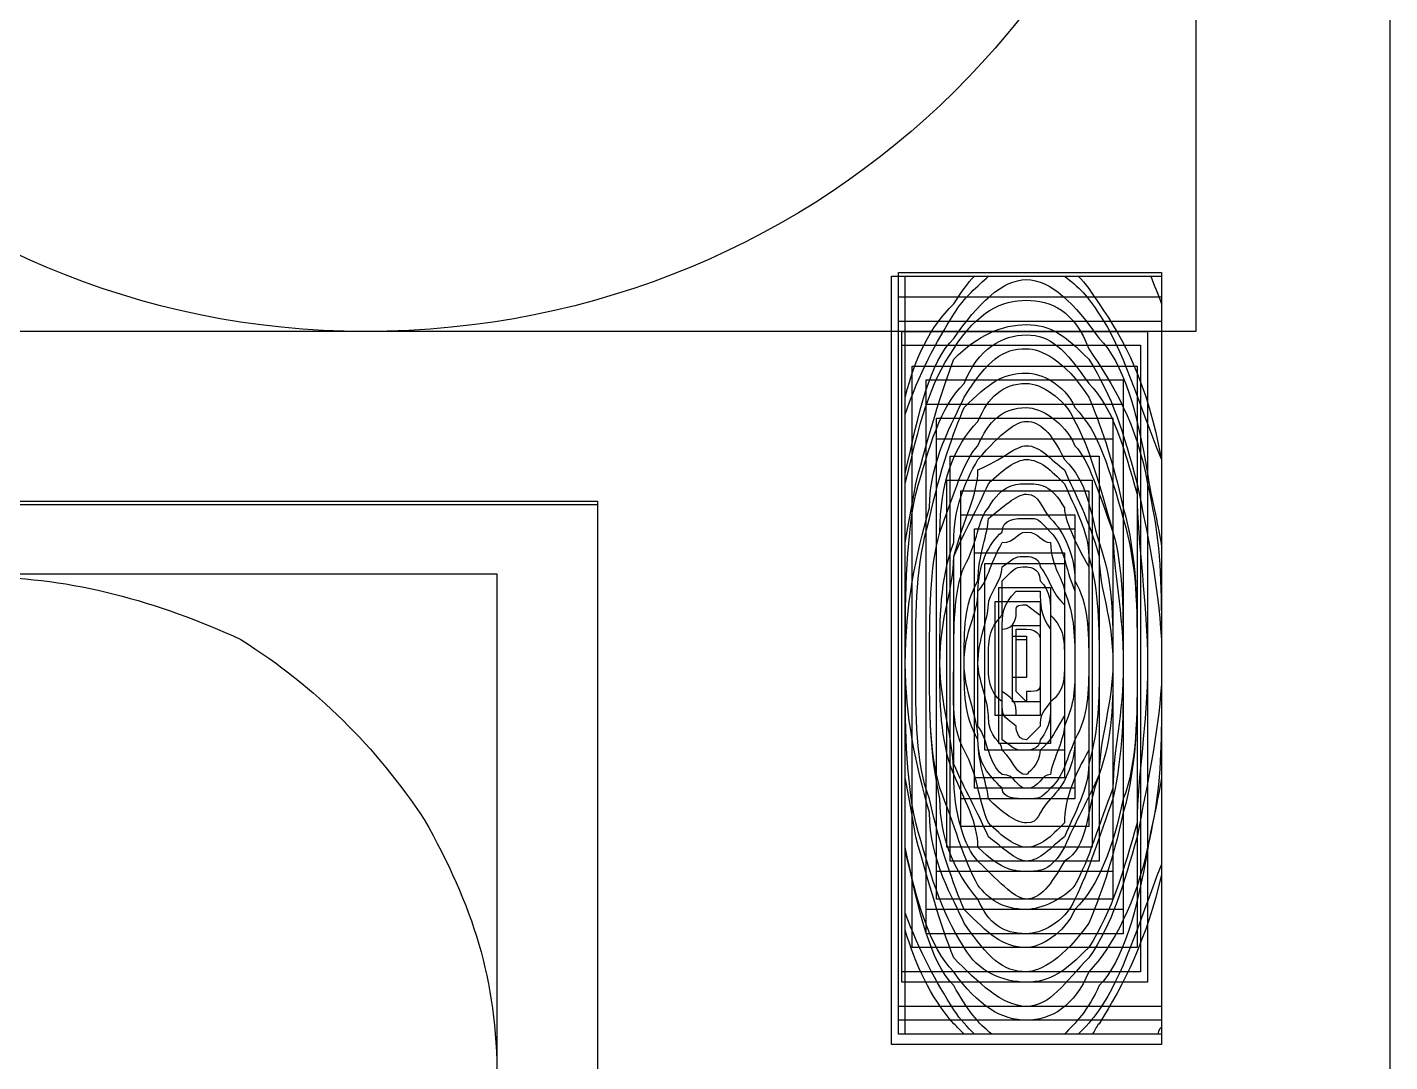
# Model space of a CAD drawing. Extents: x -52 to 498, y 3 to 363.
# Drawn here: x 82.373 to 86.31, y 93.023 to 96.012 of the extents above; entities that cross this region are included whole.
import ezdxf

# ---------------------------------------------------------------- set-up
doc = ezdxf.new("R2010")
doc.units = 0
doc.layers.add('RpiPaveiksliukas', color=7, linetype='CONTINUOUS')
doc.layers.add('RpiSkyles', color=7, linetype='CONTINUOUS')

msp = doc.modelspace()

# ---------------------------------------------------------------- linework, layer by layer
at = {"layer": 'RpiPaveiksliukas', "color": 7}
for points in [[(86.31034, 52.752526), (13.480342, 52.752526), (13.480342, 100.652524), (86.31034, 100.652524)], [(85.75034, 95.132524), (80.96034, 95.132524), (80.96034, 99.872524), (85.75034, 99.872524)], [(85.26034, 95.292524), (85.65034, 95.292524), (85.65034, 93.072525), (84.87034, 93.072525), (84.87034, 95.292524)], [(85.65034, 93.102525), (84.89034, 93.102525), (84.89034, 95.302524), (85.65034, 95.302524)], [(85.65034, 93.102525), (84.89034, 93.102525), (84.89034, 95.302524), (85.65034, 95.302524)], [(85.65034, 93.102525), (84.89034, 93.102525), (84.89034, 95.302524), (85.65034, 95.302524)], [(85.65034, 93.102525), (84.89034, 93.102525), (84.89034, 95.292524), (85.65034, 95.292524)], [(85.65034, 93.142525), (84.89034, 93.142525), (84.89034, 95.232524), (85.65034, 95.232524)], [(85.65034, 93.182525), (84.89034, 93.182525), (84.89034, 95.162524), (85.65034, 95.162524)], [(85.61034, 93.252525), (84.90034, 93.252525), (84.90034, 95.132524), (85.61034, 95.132524)], [(85.59034, 93.282525), (84.90034, 93.282525), (84.90034, 95.092524), (85.59034, 95.092524)], [(85.58034, 93.352525), (84.93034, 93.352525), (84.93034, 95.032525), (85.58034, 95.032525)], [(85.54034, 93.392525), (84.97034, 93.392525), (84.97034, 94.992525), (85.54034, 94.992525)], [(85.54034, 93.462525), (84.97034, 93.462525), (84.97034, 94.922525), (85.54034, 94.922525)], [(85.51034, 93.492525), (85.00034, 93.492525), (85.00034, 94.882525), (85.51034, 94.882525)], [(85.51034, 93.572525), (85.00034, 93.572525), (85.00034, 94.822525), (85.51034, 94.822525)], [(85.47034, 93.602525), (85.04034, 93.602525), (85.04034, 94.772525), (85.47034, 94.772525)], [(85.45034, 93.642525), (85.03034, 93.642525), (85.03034, 94.702525), (85.45034, 94.702525)], [(85.44034, 93.702525), (85.07034, 93.702525), (85.07034, 94.672525), (85.44034, 94.672525)], [(84.02034, 91.392525), (80.51034, 91.392525), (80.51034, 94.642525), (84.02034, 94.642525)], [(82.29034, 94.632525), (84.02034, 94.632525), (84.02034, 91.392525), (80.52034, 91.392525), (80.52034, 94.632525)], [(82.29034, 94.632525), (84.02034, 94.632525), (84.02034, 91.392525), (80.52034, 91.392525), (80.52034, 94.632525)], [(85.40034, 93.782525), (85.07034, 93.782525), (85.07034, 94.602525), (85.40034, 94.602525)], [(85.40034, 93.812525), (85.11034, 93.812525), (85.11034, 94.562525), (85.40034, 94.562525)], [(85.37034, 93.842525), (85.11034, 93.842525), (85.11034, 94.492525), (85.37034, 94.492525)], [(85.37034, 93.922525), (85.14034, 93.922525), (85.14034, 94.462525), (85.37034, 94.462525)], [(83.73034, 91.532525), (80.75034, 91.532525), (80.75034, 94.432525), (83.73034, 94.432525)], [(85.33034, 93.942525), (85.18034, 93.942525), (85.18034, 94.392525), (85.33034, 94.392525)], [(85.30034, 94.022525), (85.17034, 94.022525), (85.17034, 94.352525), (85.30034, 94.352525)], [(85.30034, 94.062525), (85.22034, 94.062525), (85.22034, 94.282525), (85.30034, 94.282525)], [(85.26034, 94.132525), (85.22034, 94.132525), (85.22034, 94.252525), (85.26034, 94.252525)], [(84.91034, 94.172525)], [(84.91034, 94.172525)], [(84.94034, 94.172525)], [(84.98034, 94.172525)], [(84.98034, 94.172525)], [(85.01034, 94.172525)], [(85.01034, 94.172525)], [(85.05034, 94.172525)], [(85.05034, 94.172525)], [(85.08034, 94.172525)], [(85.08034, 94.172525)], [(85.12034, 94.172525)], [(85.12034, 94.172525)], [(85.15034, 94.172525)], [(85.19034, 94.172525)], [(85.19034, 94.172525)]]:
    msp.add_lwpolyline(points, close=True, dxfattribs=at)
for points in [[(86.31034, 98.382524), (86.31034, 55.812526)], [(84.91034, 93.102525), (84.91034, 95.292524), (85.62034, 95.292524)], [(85.11034, 95.292524), (85.41034, 95.292524)], [(85.15034, 95.292524), (85.37034, 95.292524)], [(85.65034, 95.212524), (85.65034, 93.122525)], [(84.91034, 93.402525), (84.91034, 94.942525)], [(84.91034, 93.452525), (84.91034, 94.892525)], [(85.65034, 94.762525), (85.65034, 93.562525)], [(85.65034, 94.762525), (85.65034, 93.592525)], [(84.91034, 93.642525), (84.91034, 94.712525)], [(84.91034, 94.682525), (84.91034, 94.692525)], [(84.91034, 93.642525), (84.91034, 93.652525), (84.91034, 94.682525)], [(84.91034, 93.842525), (84.91034, 94.522525)], [(85.65034, 94.512525), (85.65034, 93.842525)], [(85.23034, 94.382525), (85.26034, 94.382525), (85.30034, 94.382525)], [(85.26034, 94.342525), (85.30034, 94.312525), (85.30034, 94.272525)], [(85.65034, 94.312525), (85.65034, 94.002525)], [(85.23034, 94.242525), (85.23034, 94.272525), (85.26034, 94.272525)], [(85.23034, 94.202525), (85.23034, 94.242525)], [(85.26034, 94.242525), (85.26034, 94.202525), (85.26034, 94.172525)], [(85.65034, 94.242525), (85.65034, 94.112525)], [(85.26034, 94.092525), (85.26034, 94.062525), (85.23034, 94.092525), (85.23034, 94.132525), (85.23034, 94.172525)], [(85.26034, 94.132525), (85.23034, 94.132525), (85.23034, 94.172525)], [(85.30034, 94.172525), (85.30034, 94.132525)], [(85.30034, 93.992525), (85.26034, 93.952525)], [(85.64034, 93.102525), (84.91034, 93.102525)], [(85.45034, 93.102525), (85.08034, 93.102525)], [(85.41034, 93.102525), (85.11034, 93.102525)], [(85.37034, 93.102525), (85.16034, 93.102525)]]:
    msp.add_lwpolyline(points, dxfattribs=at)
for points in [[(86.31034, 98.382524), (86.31034, 96.902524), (86.31034, 57.682525), (86.31034, 55.812526)], [(83.35034, 95.132524), (82.04034, 95.132524), (80.98034, 96.192524), (80.98034, 97.502524)], [(83.35034, 95.132524), (82.04034, 95.132524), (80.98034, 96.192524), (80.98034, 97.502524)], [(85.75034, 97.502524), (85.75034, 96.192524), (84.69034, 95.132524), (83.35034, 95.132524)], [(85.75034, 97.502524), (85.75034, 96.192524), (84.69034, 95.132524), (83.35034, 95.132524)], [(85.05034, 95.212524), (85.07034, 95.242524), (85.09034, 95.272524), (85.11034, 95.292524)], [(85.05034, 95.182524), (85.08034, 95.232524), (85.12034, 95.262524), (85.15034, 95.292524)], [(85.37034, 95.292524), (85.41034, 95.262524), (85.44034, 95.232524), (85.47034, 95.182524)], [(85.41034, 95.292524), (85.43034, 95.272524), (85.45034, 95.242524), (85.47034, 95.212524)], [(85.62034, 95.292524), (85.63034, 95.262524), (85.64034, 95.242524), (85.65034, 95.212524)], [(85.05034, 95.112524), (85.12034, 95.212524), (85.19034, 95.282524), (85.26034, 95.282524)], [(85.26034, 95.282524), (85.33034, 95.282524), (85.40034, 95.212524), (85.47034, 95.112524)], [(84.91034, 94.942525), (84.94034, 95.062525), (84.98034, 95.142524), (85.05034, 95.212524)], [(85.05034, 95.082524), (85.12034, 95.192524), (85.19034, 95.222524), (85.26034, 95.222524)], [(85.26034, 95.222524), (85.33034, 95.222524), (85.40034, 95.192524), (85.44034, 95.082524)], [(85.47034, 95.212524), (85.54034, 95.112524), (85.61034, 94.982525), (85.65034, 94.762525)], [(84.91034, 94.892525), (84.95034, 95.012525), (85.00034, 95.102524), (85.05034, 95.182524)], [(85.47034, 95.182524), (85.54034, 95.082524), (85.58034, 94.932525), (85.65034, 94.762525)], [(85.05034, 95.052525), (85.12034, 95.122524), (85.19034, 95.152524), (85.26034, 95.152524)], [(85.26034, 95.152524), (85.33034, 95.152524), (85.37034, 95.122524), (85.44034, 95.052525)], [(84.91034, 94.722525), (84.95034, 94.902525), (84.98034, 95.042525), (85.05034, 95.112524)], [(85.08034, 94.982525), (85.12034, 95.082524), (85.19034, 95.122524), (85.26034, 95.122524)], [(85.26034, 95.122524), (85.33034, 95.122524), (85.37034, 95.082524), (85.44034, 94.982525)], [(85.47034, 95.112524), (85.54034, 95.042525), (85.58034, 94.902525), (85.61034, 94.722525)], [(84.91034, 94.692525), (84.95034, 94.862525), (84.98034, 94.982525), (85.05034, 95.082524)], [(84.94034, 94.692525), (84.98034, 94.842525), (85.01034, 94.942525), (85.05034, 95.052525)], [(85.08034, 94.942525), (85.15034, 95.052525), (85.19034, 95.082524), (85.26034, 95.082524)], [(85.26034, 95.082524), (85.30034, 95.082524), (85.37034, 95.052525), (85.44034, 94.942525)], [(85.44034, 95.082524), (85.51034, 94.982525), (85.58034, 94.862525), (85.61034, 94.692525)], [(85.44034, 95.052525), (85.51034, 94.942525), (85.54034, 94.842525), (85.58034, 94.692525)], [(85.08034, 94.912525), (85.15034, 94.982525), (85.19034, 95.012525), (85.26034, 95.012525)], [(85.26034, 95.012525), (85.30034, 95.012525), (85.37034, 94.982525), (85.40034, 94.912525)], [(84.94034, 94.662525), (84.98034, 94.802525), (85.01034, 94.912525), (85.08034, 94.982525)], [(85.12034, 94.872525), (85.15034, 94.942525), (85.19034, 94.982525), (85.26034, 94.982525)], [(85.26034, 94.982525), (85.30034, 94.982525), (85.37034, 94.942525), (85.40034, 94.872525)], [(85.44034, 94.982525), (85.51034, 94.912525), (85.54034, 94.802525), (85.58034, 94.662525)], [(84.98034, 94.622525), (84.98034, 94.762525), (85.05034, 94.872525), (85.08034, 94.942525)], [(85.44034, 94.942525), (85.47034, 94.872525), (85.51034, 94.762525), (85.54034, 94.622525)], [(84.98034, 94.592525), (85.01034, 94.732525), (85.05034, 94.842525), (85.08034, 94.912525)], [(85.12034, 94.802525), (85.15034, 94.872525), (85.19034, 94.912525), (85.26034, 94.912525)], [(85.26034, 94.912525), (85.30034, 94.912525), (85.37034, 94.872525), (85.40034, 94.802525)], [(85.40034, 94.912525), (85.47034, 94.842525), (85.50034, 94.732525), (85.54034, 94.592525)], [(85.01034, 94.552525), (85.01034, 94.692525), (85.05034, 94.802525), (85.12034, 94.872525)], [(85.12034, 94.762525), (85.19034, 94.842525), (85.23034, 94.872525), (85.26034, 94.872525)], [(85.26034, 94.872525), (85.30034, 94.872525), (85.33034, 94.842525), (85.37034, 94.762525)], [(85.40034, 94.872525), (85.44034, 94.802525), (85.47034, 94.692525), (85.51034, 94.552525)], [(85.01034, 94.552525), (85.05034, 94.662525), (85.08034, 94.762525), (85.12034, 94.802525)], [(85.12034, 94.732525), (85.19034, 94.762525), (85.23034, 94.802525), (85.26034, 94.802525)], [(85.26034, 94.802525), (85.30034, 94.802525), (85.33034, 94.762525), (85.37034, 94.732525)], [(85.40034, 94.802525), (85.44034, 94.762525), (85.47034, 94.662525), (85.51034, 94.552525)], [(85.05034, 94.522525), (85.05034, 94.622525), (85.08034, 94.692525), (85.12034, 94.762525)], [(85.15034, 94.692525), (85.19034, 94.732525), (85.23034, 94.762525), (85.26034, 94.762525)], [(85.26034, 94.762525), (85.30034, 94.762525), (85.33034, 94.732525), (85.37034, 94.692525)], [(85.37034, 94.762525), (85.44034, 94.692525), (85.44034, 94.622525), (85.47034, 94.522525)], [(84.91034, 94.712525), (84.91034, 94.722525), (84.91034, 94.722525), (84.91034, 94.722525)], [(85.05034, 94.482525), (85.08034, 94.592525), (85.12034, 94.662525), (85.12034, 94.732525)], [(85.37034, 94.732525), (85.40034, 94.662525), (85.44034, 94.592525), (85.47034, 94.482525)], [(85.61034, 94.722525), (85.62034, 94.652525), (85.64034, 94.582525), (85.65034, 94.512525)], [(84.91034, 94.522525), (84.92034, 94.582525), (84.93034, 94.632525), (84.94034, 94.692525)], [(84.91034, 94.172525), (84.91034, 94.342525), (84.91034, 94.522525), (84.94034, 94.662525)], [(85.05034, 94.482525), (85.08034, 94.552525), (85.12034, 94.622525), (85.15034, 94.692525)], [(85.15034, 94.622525), (85.19034, 94.692525), (85.23034, 94.692525), (85.26034, 94.692525)], [(85.15034, 94.592525), (85.19034, 94.622525), (85.23034, 94.662525), (85.26034, 94.662525)], [(85.26034, 94.692525), (85.30034, 94.692525), (85.33034, 94.692525), (85.37034, 94.622525)], [(85.26034, 94.662525), (85.30034, 94.662525), (85.30034, 94.622525), (85.33034, 94.592525)], [(85.37034, 94.692525), (85.40034, 94.622525), (85.44034, 94.552525), (85.44034, 94.482525)], [(85.58034, 94.692525), (85.61034, 94.542525), (85.64034, 94.412525), (85.65034, 94.242525)], [(85.58034, 94.662525), (85.58034, 94.522525), (85.61034, 94.342525), (85.61034, 94.172525)], [(85.61034, 94.692525), (85.64034, 94.562525), (85.65034, 94.452525), (85.65034, 94.312525)], [(84.91034, 94.172525), (84.91034, 94.342525), (84.94034, 94.482525), (84.98034, 94.622525)], [(85.08034, 94.452525), (85.12034, 94.522525), (85.12034, 94.592525), (85.15034, 94.622525)], [(85.37034, 94.622525), (85.37034, 94.592525), (85.40034, 94.522525), (85.44034, 94.452525)], [(85.54034, 94.622525), (85.58034, 94.482525), (85.58034, 94.342525), (85.58034, 94.172525)], [(84.94034, 94.172525), (84.94034, 94.342525), (84.94034, 94.452525), (84.98034, 94.592525)], [(85.12034, 94.412525), (85.12034, 94.482525), (85.15034, 94.552525), (85.15034, 94.592525)], [(85.19034, 94.552525), (85.19034, 94.592525), (85.23034, 94.592525), (85.26034, 94.592525)], [(85.26034, 94.592525), (85.30034, 94.592525), (85.29034, 94.592525), (85.33034, 94.552525)], [(85.33034, 94.592525), (85.37034, 94.552525), (85.40034, 94.482525), (85.40034, 94.412525)], [(85.54034, 94.592525), (85.58034, 94.452525), (85.58034, 94.342525), (85.58034, 94.172525)], [(84.98034, 94.172525), (84.98034, 94.312525), (84.98034, 94.452525), (85.01034, 94.552525)], [(84.98034, 94.172525), (84.98034, 94.312525), (84.98034, 94.452525), (85.01034, 94.552525)], [(85.12034, 94.382525), (85.12034, 94.452525), (85.15034, 94.522525), (85.19034, 94.552525)], [(85.19034, 94.522525), (85.23034, 94.522525), (85.23034, 94.552525), (85.26034, 94.552525)], [(85.26034, 94.552525), (85.30034, 94.552525), (85.30034, 94.522525), (85.33034, 94.522525)], [(85.33034, 94.552525), (85.37034, 94.512525), (85.37034, 94.452525), (85.40034, 94.382525)], [(85.51034, 94.552525), (85.54034, 94.452525), (85.54034, 94.312525), (85.54034, 94.172525)], [(85.51034, 94.552525), (85.51034, 94.452525), (85.54034, 94.312525), (85.54034, 94.172525)], [(85.01034, 94.172525), (85.01034, 94.312525), (85.01034, 94.412525), (85.05034, 94.522525)], [(85.12034, 94.382525), (85.15034, 94.412525), (85.15034, 94.452525), (85.19034, 94.522525)], [(85.33034, 94.522525), (85.33034, 94.452525), (85.37034, 94.412525), (85.37034, 94.382525)], [(85.47034, 94.522525), (85.51034, 94.412525), (85.51034, 94.312525), (85.51034, 94.172525)], [(85.01034, 94.172525), (85.01034, 94.312525), (85.05034, 94.382525), (85.05034, 94.482525)], [(85.05034, 94.172525), (85.05034, 94.272525), (85.05034, 94.382525), (85.05034, 94.482525)], [(85.19034, 94.452525), (85.23034, 94.482525), (85.23034, 94.482525), (85.26034, 94.482525)], [(85.26034, 94.482525), (85.26034, 94.482525), (85.30034, 94.482525), (85.30034, 94.452525)], [(85.44034, 94.482525), (85.47034, 94.382525), (85.47034, 94.272525), (85.47034, 94.172525)], [(85.47034, 94.482525), (85.47034, 94.382525), (85.51034, 94.312525), (85.51034, 94.172525)], [(82.25034, 94.422525), (82.50034, 94.422525), (82.75034, 94.352525), (82.99034, 94.242525)], [(82.25034, 94.422525), (82.50034, 94.422525), (82.75034, 94.352525), (82.99034, 94.242525)], [(85.05034, 94.172525), (85.05034, 94.272525), (85.05034, 94.382525), (85.08034, 94.452525)], [(85.15034, 94.342525), (85.15034, 94.372525), (85.19034, 94.412525), (85.19034, 94.452525)], [(85.19034, 94.412525), (85.23034, 94.452525), (85.23034, 94.452525), (85.26034, 94.452525)], [(85.26034, 94.452525), (85.26034, 94.452525), (85.30034, 94.452525), (85.30034, 94.412525)], [(85.30034, 94.452525), (85.33034, 94.412525), (85.33034, 94.382525), (85.37034, 94.342525)], [(85.44034, 94.452525), (85.44034, 94.382525), (85.44034, 94.272525), (85.44034, 94.172525)], [(85.08034, 94.172525), (85.08034, 94.272525), (85.08034, 94.342525), (85.12034, 94.412525)], [(85.08034, 94.172525), (85.08034, 94.272525), (85.12034, 94.312525), (85.12034, 94.382525)], [(85.12034, 94.172525), (85.12034, 94.242525), (85.12034, 94.312525), (85.12034, 94.382525)], [(85.19034, 94.312525), (85.19034, 94.342525), (85.19034, 94.382525), (85.19034, 94.412525)], [(85.19034, 94.272525), (85.19034, 94.312525), (85.19034, 94.342525), (85.23034, 94.382525)], [(85.30034, 94.412525), (85.33034, 94.382525), (85.33034, 94.342525), (85.33034, 94.312525)], [(85.30034, 94.382525), (85.30034, 94.342525), (85.30034, 94.312525), (85.33034, 94.272525)], [(85.37034, 94.382525), (85.40034, 94.312525), (85.40034, 94.242525), (85.40034, 94.172525)], [(85.40034, 94.412525), (85.44034, 94.342525), (85.44034, 94.272525), (85.44034, 94.172525)], [(85.40034, 94.382525), (85.40034, 94.312525), (85.40034, 94.272525), (85.40034, 94.172525)], [(85.12034, 94.172525), (85.12034, 94.242525), (85.15034, 94.302525), (85.15034, 94.342525)], [(85.23034, 94.312525), (85.23034, 94.342525), (85.23034, 94.342525), (85.26034, 94.342525)], [(85.37034, 94.342525), (85.37034, 94.312525), (85.37034, 94.242525), (85.37034, 94.172525)], [(85.15034, 94.172525), (85.15034, 94.242525), (85.15034, 94.272525), (85.19034, 94.312525)], [(85.19034, 94.272525), (85.23034, 94.272525), (85.23034, 94.312525), (85.23034, 94.312525)], [(85.33034, 94.312525), (85.37034, 94.272525), (85.37034, 94.242525), (85.37034, 94.172525)], [(85.19034, 94.172525), (85.19034, 94.242525), (85.19034, 94.242525), (85.19034, 94.272525)], [(85.19034, 94.172525), (85.19034, 94.202525), (85.19034, 94.242525), (85.19034, 94.272525)], [(85.26034, 94.272525), (85.30034, 94.272525), (85.30034, 94.242525), (85.30034, 94.242525)], [(85.30034, 94.272525), (85.30034, 94.242525), (85.30034, 94.202525), (85.30034, 94.172525)], [(85.33034, 94.272525), (85.33034, 94.242525), (85.33034, 94.242525), (85.33034, 94.172525)], [(82.99034, 94.242525), (83.21034, 94.102525), (83.38034, 93.932525), (83.52034, 93.722525)], [(82.99034, 94.242525), (83.21034, 94.102525), (83.38034, 93.932525), (83.52034, 93.722525)], [(85.23034, 94.172525), (85.23034, 94.202525), (85.23034, 94.202525), (85.23034, 94.242525)], [(85.23034, 94.242525), (85.26034, 94.242525), (85.26034, 94.242525), (85.26034, 94.242525)], [(85.30034, 94.242525), (85.30034, 94.202525), (85.30034, 94.202525), (85.30034, 94.172525)], [(85.23034, 94.172525), (85.23034, 94.202525), (85.23034, 94.202525), (85.23034, 94.202525)], [(84.94034, 93.712525), (84.91034, 93.852525), (84.91034, 93.992525), (84.91034, 94.172525)], [(84.98034, 93.742525), (84.94034, 93.882525), (84.91034, 94.022525), (84.91034, 94.172525)], [(84.98034, 93.782525), (84.94034, 93.882525), (84.94034, 94.022525), (84.94034, 94.172525)], [(85.01034, 93.782525), (84.98034, 93.922525), (84.98034, 94.022525), (84.98034, 94.172525)], [(85.01034, 93.812525), (84.98034, 93.922525), (84.98034, 94.022525), (84.98034, 94.172525)], [(85.05034, 93.852525), (85.01034, 93.952525), (85.01034, 94.062525), (85.01034, 94.172525)], [(85.05034, 93.852525), (85.05034, 93.952525), (85.01034, 94.062525), (85.01034, 94.172525)], [(85.08034, 93.922525), (85.04034, 93.992525), (85.05034, 94.092525), (85.05034, 94.172525)], [(85.05034, 93.882525), (85.05034, 93.992525), (85.05034, 94.062525), (85.05034, 94.172525)], [(85.12034, 93.952525), (85.08034, 94.022525), (85.08034, 94.092525), (85.08034, 94.172525)], [(85.12034, 93.952525), (85.12034, 94.022525), (85.08034, 94.092525), (85.08034, 94.172525)], [(85.12034, 93.992525), (85.12034, 94.062525), (85.12034, 94.092525), (85.12034, 94.172525)], [(85.15034, 94.022525), (85.15034, 94.062525), (85.12034, 94.132525), (85.12034, 94.172525)], [(85.19034, 94.062525), (85.15034, 94.092525), (85.15034, 94.132525), (85.15034, 94.172525)], [(85.19034, 94.062525), (85.19034, 94.092525), (85.19034, 94.132525), (85.19034, 94.172525)], [(85.19034, 94.092525), (85.19034, 94.132525), (85.19034, 94.172525), (85.19034, 94.172525)], [(85.26034, 94.172525), (85.26034, 94.132525), (85.26034, 94.132525), (85.26034, 94.132525)], [(85.30034, 94.172525), (85.30034, 94.172525), (85.30034, 94.122525), (85.30034, 94.092525)], [(85.37034, 94.172525), (85.37034, 94.132525), (85.37034, 94.092525), (85.33034, 94.062525)], [(85.33034, 94.172525), (85.33034, 94.132525), (85.33034, 94.092525), (85.33034, 94.062525)], [(85.40034, 94.172525), (85.40034, 94.092525), (85.40034, 94.062525), (85.37034, 93.992525)], [(85.37034, 94.172525), (85.37034, 94.132525), (85.37034, 94.062525), (85.37034, 94.022525)], [(85.44034, 94.172525), (85.44034, 94.092525), (85.44034, 94.022525), (85.40034, 93.952525)], [(85.40034, 94.172525), (85.40034, 94.092525), (85.40034, 94.022525), (85.40034, 93.952525)], [(85.47034, 94.172525), (85.47034, 94.062525), (85.47034, 93.992525), (85.44034, 93.882525)], [(85.44034, 94.172525), (85.44034, 94.092525), (85.44034, 93.992525), (85.44034, 93.922525)], [(85.51034, 94.172525), (85.51034, 94.062525), (85.51034, 93.962525), (85.47034, 93.852525)], [(85.51034, 94.172525), (85.51034, 94.062525), (85.47034, 93.952525), (85.47034, 93.852525)], [(85.54034, 94.172525), (85.54034, 94.022525), (85.54034, 93.922525), (85.51034, 93.782525)], [(85.54034, 94.172525), (85.54034, 94.022525), (85.51034, 93.922525), (85.51034, 93.812525)], [(85.58034, 94.172525), (85.58034, 94.022525), (85.58034, 93.882525), (85.54034, 93.742525)], [(85.58034, 94.172525), (85.58034, 94.022525), (85.58034, 93.882525), (85.54034, 93.782525)], [(85.61034, 94.172525), (85.61034, 93.992525), (85.58034, 93.852525), (85.58034, 93.712525)], [(85.30034, 94.132525), (85.30034, 94.092525), (85.30034, 94.092525), (85.26034, 94.092525)], [(85.65034, 94.112525), (85.64034, 93.962525), (85.61034, 93.832525), (85.58034, 93.672525)], [(85.23034, 94.022525), (85.23034, 94.062525), (85.23034, 94.062525), (85.19034, 94.092525)], [(85.30034, 94.092525), (85.30034, 94.052525), (85.30034, 94.062525), (85.30034, 94.022525)], [(85.19034, 93.952525), (85.19034, 93.992525), (85.19034, 94.022525), (85.19034, 94.062525)], [(85.23034, 93.992525), (85.19034, 94.022525), (85.19034, 94.022525), (85.19034, 94.062525)], [(85.33034, 94.062525), (85.33034, 94.022525), (85.33034, 93.992525), (85.30034, 93.952525)], [(85.33034, 94.062525), (85.30034, 94.022525), (85.30034, 94.022525), (85.30034, 93.992525)], [(85.19034, 93.852525), (85.15034, 93.882525), (85.15034, 93.952525), (85.12034, 93.992525)], [(85.19034, 93.922525), (85.19034, 93.952525), (85.15034, 93.952525), (85.15034, 94.022525)], [(85.26034, 94.022525), (85.23034, 94.022525), (85.23034, 94.022525), (85.23034, 94.022525)], [(85.26034, 93.952525), (85.23034, 93.952525), (85.23034, 93.992525), (85.23034, 93.992525)], [(85.30034, 94.022525), (85.26034, 94.022525), (85.26034, 94.022525), (85.26034, 94.022525)], [(85.37034, 94.022525), (85.33034, 93.952525), (85.33034, 93.952525), (85.30034, 93.922525)], [(85.37034, 93.992525), (85.37034, 93.952525), (85.33034, 93.882525), (85.33034, 93.852525)], [(85.65034, 94.002525), (85.65034, 93.882525), (85.64034, 93.762525), (85.61034, 93.642525)], [(85.15034, 93.782525), (85.15034, 93.812525), (85.12034, 93.882525), (85.12034, 93.952525)], [(85.19034, 93.812525), (85.15034, 93.852525), (85.12034, 93.882525), (85.12034, 93.952525)], [(85.26034, 93.922525), (85.23034, 93.922525), (85.23034, 93.922525), (85.19034, 93.952525)], [(85.30034, 93.952525), (85.30034, 93.922525), (85.26034, 93.922525), (85.26034, 93.922525)], [(85.40034, 93.952525), (85.40034, 93.882525), (85.37034, 93.822525), (85.33034, 93.782525)], [(85.40034, 93.952525), (85.37034, 93.882525), (85.37034, 93.852525), (85.33034, 93.812525)], [(85.15034, 93.712525), (85.12034, 93.782525), (85.12034, 93.852525), (85.08034, 93.922525)], [(85.26034, 93.852525), (85.23034, 93.852525), (85.23034, 93.882525), (85.19034, 93.922525)], [(85.30034, 93.922525), (85.30034, 93.882525), (85.26034, 93.852525), (85.26034, 93.852525)], [(85.44034, 93.922525), (85.40034, 93.852525), (85.37034, 93.782525), (85.37034, 93.712525)], [(85.15034, 93.672525), (85.12034, 93.742525), (85.08034, 93.812525), (85.05034, 93.882525)], [(85.44034, 93.882525), (85.44034, 93.812525), (85.40034, 93.742525), (85.37034, 93.672525)], [(84.94034, 93.672525), (84.93034, 93.732525), (84.92034, 93.792525), (84.91034, 93.842525)], [(85.12034, 93.602525), (85.08034, 93.642525), (85.05034, 93.742525), (85.05034, 93.852525)], [(85.12034, 93.642525), (85.12034, 93.712525), (85.08034, 93.782525), (85.05034, 93.852525)], [(85.26034, 93.812525), (85.23034, 93.812525), (85.23034, 93.852525), (85.19034, 93.852525)], [(85.33034, 93.852525), (85.30034, 93.852525), (85.30034, 93.812525), (85.26034, 93.812525)], [(85.47034, 93.852525), (85.43034, 93.742525), (85.44034, 93.642525), (85.37034, 93.602525)], [(85.47034, 93.852525), (85.44034, 93.782525), (85.40034, 93.712525), (85.37034, 93.642525)], [(85.65034, 93.842525), (85.64034, 93.772525), (85.62034, 93.702525), (85.61034, 93.632525)], [(85.12034, 93.532525), (85.08034, 93.602525), (85.05034, 93.712525), (85.01034, 93.812525)], [(85.26034, 93.782525), (85.23034, 93.782525), (85.19034, 93.782525), (85.19034, 93.812525)], [(85.33034, 93.812525), (85.30034, 93.782525), (85.30034, 93.782525), (85.26034, 93.782525)], [(85.51034, 93.812525), (85.47034, 93.712525), (85.44034, 93.602525), (85.40034, 93.532525)], [(85.08034, 93.462525), (85.05034, 93.532525), (85.01034, 93.642525), (84.98034, 93.782525)], [(85.12034, 93.492525), (85.05034, 93.572525), (85.01034, 93.672525), (85.01034, 93.782525)], [(85.26034, 93.712525), (85.23034, 93.712525), (85.19034, 93.742525), (85.15034, 93.782525)], [(85.33034, 93.782525), (85.29034, 93.742525), (85.30034, 93.712525), (85.26034, 93.712525)], [(85.54034, 93.782525), (85.51034, 93.642525), (85.47034, 93.532525), (85.40034, 93.462525)], [(85.51034, 93.782525), (85.47034, 93.672525), (85.44034, 93.572525), (85.40034, 93.492525)], [(83.52034, 93.722525), (83.66034, 93.472525), (83.73034, 93.262525), (83.73034, 92.972525)], [(83.52034, 93.722525), (83.66034, 93.472525), (83.73034, 93.262525), (83.73034, 92.972525)], [(85.08034, 93.352525), (85.01034, 93.462525), (84.98034, 93.572525), (84.94034, 93.712525)], [(85.08034, 93.422525), (85.05034, 93.492525), (84.98034, 93.602525), (84.98034, 93.742525)], [(85.26034, 93.642525), (85.23034, 93.642525), (85.19034, 93.672525), (85.15034, 93.712525)], [(85.37034, 93.712525), (85.33034, 93.672525), (85.30034, 93.642525), (85.26034, 93.642525)], [(85.54034, 93.742525), (85.51034, 93.602525), (85.47034, 93.492525), (85.44034, 93.422525)], [(85.58034, 93.712525), (85.54034, 93.572525), (85.51034, 93.462525), (85.44034, 93.352525)], [(84.91034, 93.632525), (84.91034, 93.642525), (84.91034, 93.642525), (84.91034, 93.642525)], [(85.05034, 93.282525), (84.98034, 93.352525), (84.94034, 93.492525), (84.91034, 93.642525)], [(85.05034, 93.322525), (85.01034, 93.422525), (84.98034, 93.532525), (84.94034, 93.672525)], [(85.26034, 93.572525), (85.23034, 93.572525), (85.19034, 93.572525), (85.12034, 93.642525)], [(85.26034, 93.602525), (85.23034, 93.602525), (85.19034, 93.642525), (85.15034, 93.672525)], [(85.37034, 93.672525), (85.33034, 93.642525), (85.30034, 93.602525), (85.26034, 93.602525)], [(85.37034, 93.642525), (85.33034, 93.572525), (85.30034, 93.572525), (85.26034, 93.572525)], [(85.58034, 93.672525), (85.54034, 93.532525), (85.51034, 93.422525), (85.44034, 93.322525)], [(85.61034, 93.642525), (85.58034, 93.492525), (85.51034, 93.352525), (85.44034, 93.282525)], [(85.05034, 93.242525), (84.98034, 93.312525), (84.95034, 93.462525), (84.91034, 93.632525)], [(85.26034, 93.492525), (85.23034, 93.492525), (85.19034, 93.532525), (85.12034, 93.602525)], [(85.37034, 93.602525), (85.33034, 93.532525), (85.30034, 93.492525), (85.26034, 93.492525)], [(85.61034, 93.632525), (85.58034, 93.462525), (85.54034, 93.312525), (85.47034, 93.242525)], [(85.65034, 93.592525), (85.58034, 93.412525), (85.54034, 93.272525), (85.47034, 93.172525)], [(85.65034, 93.562525), (85.61034, 93.382525), (85.54034, 93.242525), (85.47034, 93.132525)], [(85.26034, 93.462525), (85.19034, 93.462525), (85.15034, 93.492525), (85.12034, 93.532525)], [(85.40034, 93.532525), (85.37034, 93.492525), (85.30034, 93.462525), (85.26034, 93.462525)], [(85.26034, 93.392525), (85.19034, 93.392525), (85.15034, 93.422525), (85.12034, 93.492525)], [(85.40034, 93.492525), (85.37034, 93.422525), (85.30034, 93.392525), (85.26034, 93.392525)], [(85.05034, 93.172525), (85.00034, 93.252525), (84.95034, 93.342525), (84.91034, 93.452525)], [(85.26034, 93.352525), (85.19034, 93.352525), (85.15034, 93.392525), (85.08034, 93.462525)], [(85.40034, 93.462525), (85.37034, 93.392525), (85.30034, 93.352525), (85.26034, 93.352525)], [(85.05034, 93.132525), (84.98034, 93.212525), (84.94034, 93.302525), (84.91034, 93.402525)], [(85.26034, 93.282525), (85.19034, 93.282525), (85.15034, 93.322525), (85.08034, 93.422525)], [(85.44034, 93.422525), (85.37034, 93.322525), (85.30034, 93.282525), (85.26034, 93.282525)], [(85.26034, 93.182525), (85.19034, 93.182525), (85.12034, 93.252525), (85.05034, 93.322525)], [(85.26034, 93.252525), (85.19034, 93.252525), (85.12034, 93.282525), (85.08034, 93.352525)], [(85.44034, 93.352525), (85.37034, 93.282525), (85.33034, 93.252525), (85.26034, 93.252525)], [(85.44034, 93.322525), (85.37034, 93.252525), (85.33034, 93.182525), (85.26034, 93.182525)], [(85.26034, 93.142525), (85.19034, 93.142525), (85.12034, 93.182525), (85.05034, 93.282525)], [(85.44034, 93.282525), (85.40034, 93.182525), (85.33034, 93.142525), (85.26034, 93.142525)], [(85.16034, 93.102525), (85.12034, 93.132525), (85.09034, 93.172525), (85.05034, 93.242525)], [(85.47034, 93.242525), (85.44034, 93.172525), (85.40034, 93.132525), (85.37034, 93.102525)], [(85.11034, 93.102525), (85.09034, 93.122525), (85.07034, 93.142525), (85.05034, 93.172525)], [(85.47034, 93.172525), (85.45034, 93.142525), (85.43034, 93.122525), (85.41034, 93.102525)], [(85.08034, 93.102525), (85.07034, 93.112525), (85.06034, 93.122525), (85.05034, 93.132525)], [(85.47034, 93.132525), (85.46034, 93.122525), (85.46034, 93.112525), (85.45034, 93.102525)], [(85.65034, 93.122525), (85.65034, 93.122525), (85.64034, 93.112525), (85.64034, 93.102525)]]:
    msp.add_open_spline(points, degree=3, dxfattribs=at)
at = {"layer": 'RpiSkyles', "color": 5}
msp.add_lwpolyline([(86.31034, 98.382524), (86.31034, 55.812526)], dxfattribs=at)
at = {"layer": 'RpiSkyles', "color": 7}
msp.add_open_spline([(86.31034, 98.382524), (86.31034, 96.902524), (86.31034, 57.682525), (86.31034, 55.812526)], degree=3, dxfattribs=at)

doc.saveas('drawing.dxf')
